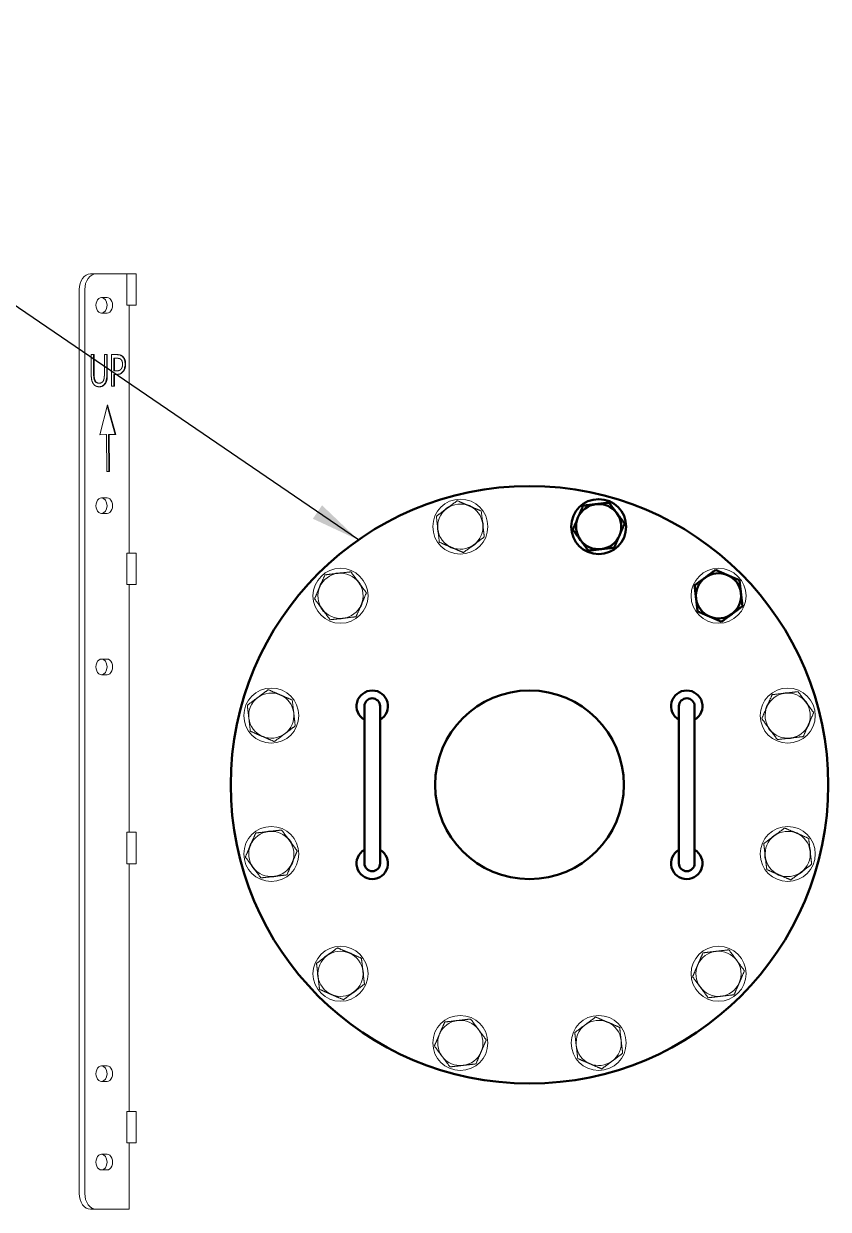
# Model space of a CAD drawing. Header units: inches. Extents: x 20 to 536, y 8 to 344.
# Drawn here: x 260.92 to 286.5, y 85.91 to 123.61 of the extents above; entities that cross this region are included whole.
import ezdxf

# ---------------------------------------------------------------- set-up
doc = ezdxf.new("R2010")
doc.units = ezdxf.units.IN
doc.header["$LTSCALE"] = 16
doc.header["$MEASUREMENT"] = 0
doc.layers.add('Symbol (ANSI)', color=7, linetype='Continuous', lineweight=25)
doc.layers.add('Visible (ANSI)', color=7, linetype='Continuous', lineweight=50)
doc.styles.add('Standard D-E', font='arial.ttf')
doc.dimstyles.new('in [mm] D-E NeptuneBenson$7', dxfattribs={"dimscale": 16, "dimtxt": 0.15, "dimasz": 0.098425, "dimexe": 0.125, "dimexo": 0.063, "dimgap": 0.031496, "dimtad": 0, "dimtih": 1, "dimtoh": 1, "dimdec": 4, "dimrnd": 1e-08, "dimzin": 3, "dimdsep": 46, "dimlunit": 5, "dimtxsty": 'Standard D-E', "dimcen": 0.09, "dimdle": 0.393701, "dimclrd": 256, "dimclre": 256, "dimclrt": 256, "dimadec": 1, "dimazin": 1, "dimtfac": 1, "dimtofl": 0, "dimtmove": 0, "dimatfit": 3, "dimfxl": 1, "dimfrac": 1, "dimtolj": 1, "dimtzin": 4, "dimlwd": -1, "dimlwe": -1, "dimarcsym": 0})

msp = doc.modelspace()

# ---------------------------------------------------------------- linework, layer by layer
at = {"layer": 'Visible (ANSI)', "linetype": 'Continuous', "lineweight": 18}
for p, q in [((263.21544, 115.65734), (263.03867, 115.65734)), ((264.19948, 115.65734), (263.21544, 115.65734)), ((264.49917, 115.65734), (264.19948, 115.65734)), ((264.19948, 114.65734), (264.19948, 115.65734)), ((264.49917, 114.65734), (264.49917, 115.65734)), ((262.68511, 86.40734), (262.68511, 115.15734)), ((262.86189, 115.15734), (262.86189, 86.40734)), ((263.39222, 114.90734), (263.569, 114.90734)), ((264.49917, 114.65734), (264.19948, 114.65734)), ((264.2761, 106.77734), (264.2761, 114.65734)), ((263.569, 114.40734), (263.39222, 114.40734)), ((263.06634, 112.46318), (263.06634, 113.08717)), ((263.06634, 113.08717), (263.16032, 113.08717)), ((263.14264, 113.08717), (263.14264, 112.46318)), ((263.16032, 113.08717), (263.16032, 112.46318)), ((263.48408, 112.45994), (263.48408, 113.08717)), ((263.48408, 113.08717), (263.57805, 113.08717)), ((263.56037, 113.08717), (263.56037, 112.46318)), ((263.57805, 113.08717), (263.57805, 112.46318)), ((263.71271, 112.08717), (263.71271, 113.08717)), ((263.71271, 113.08717), (263.89035, 113.08717)), ((263.80669, 112.9721), (263.78901, 112.9721)), ((263.78901, 112.9721), (263.78901, 112.5734)), ((263.80669, 112.9721), (263.80669, 112.5734)), ((263.88462, 112.9721), (263.80669, 112.9721)), ((263.80669, 112.5734), (263.78901, 112.5734)), ((263.80669, 112.45994), (263.78901, 112.45994)), ((263.78901, 112.45994), (263.78901, 112.08717)), ((263.80669, 112.5734), (263.87086, 112.5734)), ((263.88634, 112.45994), (263.80669, 112.45994)), ((263.80669, 112.45994), (263.80669, 112.08717)), ((263.32191, 112.17955), (263.30423, 112.17955)), ((263.80669, 112.08717), (263.71271, 112.08717)), ((263.34314, 110.5378), (263.58376, 111.49)), ((263.57534, 111.45667), (263.82733, 110.54907)), ((263.58376, 111.49), (263.84501, 110.54907)), ((263.55257, 110.5433), (263.34314, 110.5378)), ((263.53489, 110.5433), (263.34326, 110.53827)), ((263.55257, 110.5433), (263.53489, 110.5433)), ((263.56369, 109.3674), (263.55257, 110.5433)), ((263.82733, 110.54907), (263.615, 110.54488)), ((263.615, 110.54488), (263.62755, 109.37105)), ((263.63267, 110.54488), (263.615, 110.54488)), ((263.84501, 110.54907), (263.63267, 110.54488)), ((263.63267, 110.54488), (263.64523, 109.37105)), ((263.84501, 110.54907), (263.82733, 110.54907)), ((263.64523, 109.37105), (263.56369, 109.3674)), ((263.62755, 109.37105), (263.56369, 109.36819)), ((263.64523, 109.37105), (263.62755, 109.37105)), ((263.39222, 108.53234), (263.569, 108.53234)), ((263.569, 108.03234), (263.39222, 108.03234)), ((264.49917, 106.77734), (264.19948, 106.77734)), ((264.19948, 105.77734), (264.19948, 106.77734)), ((264.49917, 105.77734), (264.49917, 106.77734)), ((275.1419, 106.97463), (275.14301, 106.9727)), ((275.15494, 106.98432), (275.1572, 106.9804)), ((279.17478, 106.89095), (279.17478, 106.88873)), ((279.19091, 106.89282), (279.19091, 106.8883)), ((264.49917, 105.77734), (264.19948, 105.77734)), ((264.2761, 97.89734), (264.2761, 105.77734)), ((271.60749, 105.03066), (271.60942, 105.02955)), ((271.61393, 105.04557), (271.61785, 105.04331)), ((282.62551, 104.80204), (282.6244, 104.80012)), ((282.64042, 104.7956), (282.63816, 104.79168)), ((263.39222, 103.40734), (263.569, 103.40734)), ((263.569, 102.90734), (263.39222, 102.90734)), ((284.56948, 101.26763), (284.56755, 101.26652)), ((284.57917, 101.25459), (284.57525, 101.25233)), ((264.49917, 97.89734), (264.19948, 97.89734)), ((264.19948, 96.89734), (264.19948, 97.89734)), ((264.49917, 96.89734), (264.49917, 97.89734)), ((269.42521, 97.56009), (269.42913, 97.56235)), ((269.4349, 97.54705), (269.43683, 97.54817)), ((284.48767, 97.21862), (284.48315, 97.21862)), ((284.4858, 97.23475), (284.48357, 97.23475)), ((264.49917, 96.89734), (264.19948, 96.89734)), ((264.2761, 89.01734), (264.2761, 96.89734)), ((271.36396, 94.01908), (271.36622, 94.023)), ((271.37887, 94.01264), (271.37998, 94.01457)), ((263.39222, 90.46984), (263.569, 90.46984)), ((263.569, 89.96984), (263.39222, 89.96984)), ((264.49917, 89.01734), (264.19948, 89.01734)), ((264.19948, 88.01734), (264.19948, 89.01734)), ((264.49917, 88.01734), (264.49917, 89.01734)), ((264.49917, 88.01734), (264.19948, 88.01734)), ((264.2761, 85.90734), (264.2761, 88.01734)), ((263.39222, 87.65734), (263.569, 87.65734)), ((263.569, 87.15734), (263.39222, 87.15734)), ((263.03867, 85.90734), (263.21544, 85.90734)), ((263.21544, 85.90734), (264.2761, 85.90734))]:
    msp.add_line(p, q, dxfattribs=at)
at = {"layer": 'Visible (ANSI)'}
for p, q in [((271.75219, 101.90734), (271.75219, 101.15734)), ((272.25219, 101.15734), (272.25219, 101.90734)), ((281.75219, 101.90734), (281.75219, 101.15734)), ((282.25219, 101.15734), (282.25219, 101.90734)), ((271.75219, 97.65734), (271.75219, 101.15734)), ((272.25219, 97.65734), (272.25219, 101.15734)), ((281.75219, 97.65734), (281.75219, 101.15734)), ((282.25219, 97.65734), (282.25219, 101.15734)), ((271.75219, 97.65734), (271.75219, 96.90734)), ((272.25219, 96.90734), (272.25219, 97.65734)), ((281.75219, 97.65734), (281.75219, 96.90734)), ((282.25219, 96.90734), (282.25219, 97.65734))]:
    msp.add_line(p, q, dxfattribs=at)
for centre, radius in [((277.00219, 99.40734), 9.5), ((279.20215, 107.61771), 0.875), ((277.00219, 99.40734), 3)]:
    msp.add_circle(centre, radius, dxfattribs=at)
at = {"layer": 'Visible (ANSI)', "linetype": 'Continuous', "lineweight": 18}
for centre in [(274.80223, 107.61771), (270.99178, 105.41775), (283.0126, 105.41775), (268.79182, 101.6073), (285.21256, 101.6073), (268.79182, 97.20738), (285.21256, 97.20738), (270.99178, 93.39693), (283.0126, 93.39693), (274.80223, 91.19697), (279.20215, 91.19697)]:
    msp.add_circle(centre, 0.875, dxfattribs=at)
for centre, radius, start, end in [((274.80223, 107.61771), 0.7295, 116.776711, 136.473434), ((274.80223, 107.61771), 0.71875, 66.625072, 126.625072), ((274.80223, 107.61771), 0.7295, 56.776711, 76.473434), ((274.80223, 107.61771), 0.71875, 6.625072, 66.625072), ((279.20215, 107.61771), 0.7295, 86.776711, 106.473434), ((274.80223, 107.61771), 0.71875, 126.625072, 186.625072), ((279.20215, 107.61771), 0.7295, 146.776711, 166.473434), ((279.20215, 107.61771), 0.7295, 26.776711, 46.473434), ((274.80223, 107.61771), 0.7295, 176.776711, 196.473434), ((274.80223, 107.61771), 0.71875, 186.625072, 246.625072), ((274.80223, 107.61771), 0.71875, 306.625072, 6.625072), ((274.80223, 107.61771), 0.7295, 356.776711, 16.473434), ((274.80223, 107.61771), 0.7295, 299.117115, 316.473434), ((279.20215, 107.61771), 0.7295, 206.776711, 226.473434), ((279.20215, 107.61771), 0.7295, 326.776711, 346.473434), ((274.80223, 107.61771), 0.7295, 236.776711, 256.473434), ((274.80223, 107.61771), 0.71875, 246.625072, 306.625072), ((274.80223, 107.61771), 0.7295, 296.776711, 297.849431), ((279.20215, 107.61771), 0.7295, 266.776711, 267.849431), ((279.20215, 107.61771), 0.7295, 269.117115, 286.473434), ((270.99178, 105.41775), 0.71875, 96.625072, 156.625072), ((270.99178, 105.41775), 0.7295, 86.776711, 106.473434), ((270.99178, 105.41775), 0.71875, 36.625072, 96.625072), ((283.0126, 105.41775), 0.7295, 116.776711, 136.473434), ((283.0126, 105.41775), 0.7295, 56.776711, 76.473434), ((270.99178, 105.41775), 0.71875, 156.625072, 216.625072), ((270.99178, 105.41775), 0.7295, 146.776711, 166.473434), ((270.99178, 105.41775), 0.7295, 26.776711, 46.473434), ((270.99178, 105.41775), 0.71875, 336.625072, 36.625072), ((283.0126, 105.41775), 0.7295, 356.776711, 16.473434), ((270.99178, 105.41775), 0.7295, 329.117115, 346.473434), ((283.0126, 105.41775), 0.7295, 176.776711, 196.473434), ((270.99178, 105.41775), 0.7295, 206.776711, 226.473434), ((270.99178, 105.41775), 0.71875, 216.625072, 276.625072), ((270.99178, 105.41775), 0.71875, 276.625072, 336.625072), ((270.99178, 105.41775), 0.7295, 326.776711, 327.849431), ((283.0126, 105.41775), 0.7295, 296.776711, 316.473434), ((270.99178, 105.41775), 0.7295, 266.776711, 286.473434), ((283.0126, 105.41775), 0.7295, 236.776711, 237.849431), ((283.0126, 105.41775), 0.7295, 239.117115, 256.473434), ((268.79182, 101.6073), 0.71875, 126.625072, 186.625072), ((268.79182, 101.6073), 0.71875, 66.625072, 126.625072), ((268.79182, 101.6073), 0.71875, 6.625072, 66.625072), ((285.21256, 101.6073), 0.71875, 96.625072, 156.625072), ((285.21256, 101.6073), 0.7295, 86.776711, 106.473434), ((285.21256, 101.6073), 0.71875, 36.625072, 96.625072), ((285.21256, 101.6073), 0.71875, 156.625072, 216.625072), ((285.21256, 101.6073), 0.7295, 146.776711, 166.473434), ((285.21256, 101.6073), 0.7295, 26.776711, 46.473434), ((285.21256, 101.6073), 0.71875, 336.625072, 36.625072), ((268.79182, 101.6073), 0.71875, 186.625072, 246.625072), ((268.79182, 101.6073), 0.71875, 306.625072, 6.625072), ((285.21256, 101.6073), 0.7295, 326.776711, 346.473434), ((285.21256, 101.6073), 0.7295, 206.776711, 207.849431), ((285.21256, 101.6073), 0.7295, 209.117115, 226.473434), ((285.21256, 101.6073), 0.71875, 216.625072, 276.625072), ((285.21256, 101.6073), 0.71875, 276.625072, 336.625072), ((268.79182, 101.6073), 0.71875, 246.625072, 306.625072), ((285.21256, 101.6073), 0.7295, 266.776711, 286.473434), ((268.79182, 97.20738), 0.71875, 96.625072, 156.625072), ((268.79182, 97.20738), 0.7295, 86.776711, 106.473434), ((268.79182, 97.20738), 0.71875, 36.625072, 96.625072), ((268.79182, 97.20738), 0.7295, 29.117115, 46.473434), ((285.21256, 97.20738), 0.71875, 126.625072, 186.625072), ((285.21256, 97.20738), 0.7295, 116.776711, 136.473434), ((285.21256, 97.20738), 0.71875, 66.625072, 126.625072), ((285.21256, 97.20738), 0.7295, 56.776711, 76.473434), ((285.21256, 97.20738), 0.71875, 6.625072, 66.625072), ((268.79182, 97.20738), 0.71875, 156.625072, 216.625072), ((268.79182, 97.20738), 0.7295, 146.776711, 166.473434), ((268.79182, 97.20738), 0.71875, 336.625072, 36.625072), ((268.79182, 97.20738), 0.7295, 26.776711, 27.849431), ((285.21256, 97.20738), 0.71875, 306.625072, 6.625072), ((285.21256, 97.20738), 0.7295, 356.776711, 16.473434), ((268.79182, 97.20738), 0.71875, 276.625072, 336.625072), ((268.79182, 97.20738), 0.7295, 326.776711, 346.473434), ((285.21256, 97.20738), 0.7295, 179.117115, 196.473434), ((285.21256, 97.20738), 0.7295, 176.776711, 177.849431), ((285.21256, 97.20738), 0.71875, 186.625072, 246.625072), ((268.79182, 97.20738), 0.7295, 206.776711, 226.473434), ((268.79182, 97.20738), 0.71875, 216.625072, 276.625072), ((285.21256, 97.20738), 0.7295, 236.776711, 256.473434), ((285.21256, 97.20738), 0.71875, 246.625072, 306.625072), ((285.21256, 97.20738), 0.7295, 296.776711, 316.473434), ((268.79182, 97.20738), 0.7295, 266.776711, 286.473434), ((270.99178, 93.39693), 0.71875, 126.625072, 186.625072), ((270.99178, 93.39693), 0.7295, 116.776711, 136.473434), ((270.99178, 93.39693), 0.71875, 66.625072, 126.625072), ((270.99178, 93.39693), 0.7295, 59.117115, 76.473434), ((270.99178, 93.39693), 0.71875, 6.625072, 66.625072), ((270.99178, 93.39693), 0.7295, 56.776711, 57.849431), ((283.0126, 93.39693), 0.71875, 96.625072, 156.625072), ((283.0126, 93.39693), 0.71875, 36.625072, 96.625072), ((270.99178, 93.39693), 0.7295, 356.776711, 16.473434), ((283.0126, 93.39693), 0.71875, 156.625072, 216.625072), ((283.0126, 93.39693), 0.71875, 336.625072, 36.625072), ((270.99178, 93.39693), 0.7295, 176.776711, 196.473434), ((270.99178, 93.39693), 0.71875, 186.625072, 246.625072), ((270.99178, 93.39693), 0.71875, 306.625072, 6.625072), ((270.99178, 93.39693), 0.7295, 236.776711, 256.473434), ((270.99178, 93.39693), 0.71875, 246.625072, 306.625072), ((270.99178, 93.39693), 0.7295, 296.776711, 316.473434), ((283.0126, 93.39693), 0.71875, 216.625072, 276.625072), ((283.0126, 93.39693), 0.71875, 276.625072, 336.625072), ((274.80223, 91.19697), 0.71875, 96.625072, 156.625072), ((274.80223, 91.19697), 0.71875, 36.625072, 96.625072), ((274.80223, 91.19697), 0.71875, 336.625072, 36.625072), ((279.20215, 91.19697), 0.71875, 126.625072, 186.625072), ((279.20215, 91.19697), 0.71875, 66.625072, 126.625072), ((279.20215, 91.19697), 0.71875, 6.625072, 66.625072), ((274.80223, 91.19697), 0.71875, 156.625072, 216.625072), ((279.20215, 91.19697), 0.71875, 306.625072, 6.625072), ((274.80223, 91.19697), 0.71875, 276.625072, 336.625072), ((279.20215, 91.19697), 0.71875, 186.625072, 246.625072), ((274.80223, 91.19697), 0.71875, 216.625072, 276.625072), ((279.20215, 91.19697), 0.71875, 246.625072, 306.625072)]:
    msp.add_arc(centre, radius, start, end, dxfattribs=at)
at = {"layer": 'Visible (ANSI)'}
for centre, radius, start, end in [((279.20215, 107.61771), 0.71875, 96.625072, 156.625072), ((279.20215, 107.61771), 0.71875, 36.625072, 96.625072), ((279.20215, 107.61771), 0.71875, 156.625072, 216.625072), ((279.20215, 107.61771), 0.71875, 336.625072, 36.625072), ((279.20215, 107.61771), 0.71875, 216.625072, 276.625072), ((279.20215, 107.61771), 0.71875, 276.625072, 336.625072), ((283.0126, 105.41775), 0.71875, 126.625072, 186.625072), ((283.0126, 105.41775), 0.71875, 66.625072, 126.625072), ((283.0126, 105.41775), 0.71875, 6.625072, 66.625072), ((283.0126, 105.41775), 0.71875, 186.625072, 246.625072), ((283.0126, 105.41775), 0.71875, 306.625072, 6.625072), ((283.0126, 105.41775), 0.71875, 246.625072, 306.625072), ((272.00219, 101.90734), 0.5, 90, 240), ((272.00219, 101.90734), 0.5, 300, 90), ((282.00219, 101.90734), 0.5, 90, 240), ((282.00219, 101.90734), 0.5, 300, 90), ((272.00219, 101.90734), 0.25, 0, 180), ((282.00219, 101.90734), 0.25, 0, 180), ((272.00219, 96.90734), 0.5, 120, 270), ((272.00219, 96.90734), 0.5, 270, 60), ((282.00219, 96.90734), 0.5, 120, 270), ((282.00219, 96.90734), 0.5, 270, 60), ((272.00219, 96.90734), 0.25, 180, 0), ((282.00219, 96.90734), 0.25, 180, 0)]:
    msp.add_arc(centre, radius, start, end, dxfattribs=at)
at = {"layer": 'Visible (ANSI)', "linetype": 'Continuous', "lineweight": 18}
for centre, major_axis, start_param, end_param in [((263.03867, 115.15734), (0, 0.5), 0, 1.57079633), ((263.21544, 115.15734), (0, 0.5), 0, 1.57079633), ((263.39222, 114.65734), (0, -0.25), 3.14159265, 6.28318531), ((263.39222, 114.65734), (0, -0.25), 0, 3.14159265), ((263.569, 114.65734), (0, 0.25), 3.14159265, 6.28318531), ((263.39222, 108.28234), (0, -0.25), 3.14159265, 6.28318531), ((263.39222, 108.28234), (0, -0.25), 0, 3.14159265), ((263.569, 108.28234), (0, 0.25), 3.14159265, 6.28318531), ((263.39222, 103.15734), (0, -0.25), 3.14159265, 6.28318531), ((263.39222, 103.15734), (0, -0.25), 0, 3.14159265), ((263.569, 103.15734), (0, 0.25), 3.14159265, 6.28318531), ((263.39222, 90.21984), (0, -0.25), 3.14159265, 6.28318531), ((263.39222, 90.21984), (0, -0.25), 0, 3.14159265), ((263.569, 90.21984), (0, 0.25), 3.14159265, 6.28318531), ((263.39222, 87.40734), (0, -0.25), 3.14159265, 6.28318531), ((263.39222, 87.40734), (0, -0.25), 0, 3.14159265), ((263.569, 87.40734), (0, 0.25), 3.14159265, 6.28318531), ((263.03867, 86.40734), (0, -0.5), 4.71238898, 6.28318531), ((263.21544, 86.40734), (0, -0.5), 4.71238898, 6.28318531)]:
    msp.add_ellipse(centre, major_axis=major_axis, ratio=0.70710678, start_param=start_param, end_param=end_param, dxfattribs=at)
for points, knots in [([(263.87267, 113.08717), (263.90122, 113.08717), (263.94473, 113.08494), (264.01007, 113.062), (264.03517, 113.04697), (264.05775, 113.02477)], [-0.725506634, -0.725506634, -0.725506634, -0.725506634, -0.296366495, -0.296366495, 0, 0, 0, 0]), ([(264.05775, 113.02477), (264.07325, 113.00985), (264.08706, 112.99226), (264.1084, 112.95543), (264.11939, 112.93287), (264.13811, 112.86644), (264.14199, 112.82585), (264.14199, 112.78571)], [-0.844477071, -0.844477071, -0.844477071, -0.844477071, -0.544529725, -0.544529725, -0.305823756, -0.305823756, 0, 0, 0, 0]), ([(264.14199, 112.78571), (264.14199, 112.76203), (264.14035, 112.73856), (264.13252, 112.68591), (264.12621, 112.6635), (264.11153, 112.61714), (264.09787, 112.5883), (264.0801, 112.56367)], [-0.48070155, -0.48070155, -0.48070155, -0.48070155, -0.387114958, -0.387114958, -0.268097881, -0.268097881, 0, 0, 0, 0]), ([(263.14264, 112.46318), (263.14264, 112.39753), (263.14676, 112.36157), (263.15364, 112.31375), (263.16135, 112.2864), (263.17301, 112.2614)], [-0.371862003, -0.371862003, -0.371862003, -0.371862003, -0.228145318, -0.228145318, 0, 0, 0, 0]), ([(263.56037, 112.46318), (263.56037, 112.42324), (263.55874, 112.3821), (263.54852, 112.28966), (263.53989, 112.25894), (263.52558, 112.21256), (263.51125, 112.18346), (263.49276, 112.15848)], [-0.467674705, -0.467674705, -0.467674705, -0.467674705, -0.385613275, -0.385613275, -0.275578199, -0.275578199, 0, 0, 0, 0]), ([(264.0801, 112.56367), (264.06792, 112.54672), (264.05463, 112.53174), (264.02557, 112.50567), (264.01008, 112.4949), (263.9761, 112.47684), (263.93863, 112.45994), (263.86866, 112.45994)], [-2.12199044, -2.12199044, -2.12199044, -2.12199044, -1.44284282, -1.44284282, -0.75409962, -0.75409962, 0, 0, 0, 0]), ([(263.17301, 112.2614), (263.17962, 112.24724), (263.18756, 112.23476), (263.20843, 112.21083), (263.21993, 112.20282), (263.25212, 112.18413), (263.2787, 112.17955), (263.30423, 112.17955)], [-0.454531198, -0.454531198, -0.454531198, -0.454531198, -0.37440362, -0.37440362, -0.275150152, -0.275150152, 0, 0, 0, 0]), ([(263.49276, 112.15848), (263.48162, 112.143), (263.46946, 112.12931), (263.44298, 112.1058), (263.42897, 112.09626), (263.39685, 112.07996), (263.36567, 112.06752), (263.3133, 112.06621)], [-1.62181416, -1.62181416, -1.62181416, -1.62181416, -1.12295259, -1.12295259, -0.62367983, -0.62367983, -0.0333041, -0.0333041, -0.0333041, -0.0333041])]:
    msp.add_open_spline(points, degree=3, knots=knots, dxfattribs=at)
for points in [[(264.01068, 112.93401), (263.98833, 112.95508), (263.92874, 112.9721), (263.88462, 112.9721)], [(263.89035, 113.08717), (263.95338, 113.08717), (264.04162, 113.058), (264.07543, 113.02477)], [(264.06168, 112.78166), (264.06168, 112.83353), (264.03647, 112.9097), (264.01068, 112.93401)], [(264.02157, 112.63336), (264.04277, 112.66335), (264.06168, 112.73385), (264.06168, 112.78166)], [(264.07543, 113.02477), (264.11497, 112.98669), (264.15967, 112.86918), (264.15967, 112.78571)], [(264.15967, 112.78571), (264.15967, 112.72088), (264.127, 112.60419), (264.09778, 112.56367)], [(263.13396, 112.15848), (263.09671, 112.21035), (263.06634, 112.35622), (263.06634, 112.46318)], [(263.16032, 112.46318), (263.16032, 112.39349), (263.17293, 112.29949), (263.19069, 112.2614)], [(263.4537, 112.2614), (263.47147, 112.29949), (263.48408, 112.39268), (263.48408, 112.45994)], [(263.57805, 112.46318), (263.57805, 112.35865), (263.54825, 112.20954), (263.51043, 112.15848)], [(263.87086, 112.5734), (263.92817, 112.5734), (263.99865, 112.59933), (264.02157, 112.63336)], [(264.09778, 112.56367), (264.06111, 112.51262), (263.96197, 112.45994), (263.88634, 112.45994)], [(263.32191, 112.0661), (263.25945, 112.0661), (263.16662, 112.11229), (263.13396, 112.15848)], [(263.19069, 112.2614), (263.2096, 112.22088), (263.27492, 112.17955), (263.32191, 112.17955)], [(263.32191, 112.17955), (263.36603, 112.17955), (263.4348, 112.22088), (263.4537, 112.2614)], [(263.51043, 112.15848), (263.47663, 112.11148), (263.38723, 112.0661), (263.32191, 112.0661)]]:
    msp.add_open_spline(points, degree=2, dxfattribs=at)
for points, weights in [([(274.37344, 108.19455), (274.528, 108.30944), (274.70648, 108.44211)], [1, 1.04314139574, 1.01001874936]), ([(274.70648, 108.44211), (274.91061, 108.35388), (275.08739, 108.27747)], [1.01001874936, 1.04314139574, 1]), ([(275.08739, 108.27747), (275.26417, 108.20106), (275.4683, 108.11283)], [1, 1.04314139574, 1.01001874936]), ([(274.0404, 107.94699), (274.21888, 108.07966), (274.37344, 108.19455)], [1.01001874936, 1.04314139574, 1]), ([(274.08828, 107.53479), (274.06606, 107.72609), (274.0404, 107.94699)], [1, 1.04314139574, 1.01001874936]), ([(275.4683, 108.11283), (275.49396, 107.89194), (275.51618, 107.70063)], [1.01001874936, 1.04314139574, 1]), ([(274.13615, 107.12259), (274.1105, 107.34349), (274.08828, 107.53479)], [1.01001874936, 1.04314139574, 1]), ([(275.51618, 107.70063), (275.5384, 107.50933), (275.56405, 107.28844)], [1, 1.04314139574, 1.01001874936]), ([(274.51707, 106.95795), (274.34028, 107.03436), (274.13615, 107.12259)], [1, 1.04314139574, 1.01001874936]), ([(275.56405, 107.28844), (275.38558, 107.15577), (275.23102, 107.04087)], [1.01001874936, 1.04314139574, 1]), ([(274.89798, 106.79331), (274.69385, 106.88154), (274.51707, 106.95795)], [1.01001874936, 1.04314139574, 1]), ([(275.23102, 107.04087), (275.07645, 106.92598), (274.89798, 106.79331)], [1, 1.04314139574, 1.01001874936]), ([(270.33202, 105.70291), (270.40843, 105.87969), (270.49666, 106.08382)], [1, 1.04314139574, 1.01001874936]), ([(270.49666, 106.08382), (270.71756, 106.10948), (270.90886, 106.1317)], [1.01001874936, 1.04314139574, 1]), ([(270.90886, 106.1317), (271.10016, 106.15392), (271.32106, 106.17958)], [1, 1.04314139574, 1.01001874936]), ([(271.32106, 106.17958), (271.45373, 106.0011), (271.56862, 105.84654)], [1.01001874936, 1.04314139574, 1]), ([(270.16738, 105.322), (270.25561, 105.52613), (270.33202, 105.70291)], [1.01001874936, 1.04314139574, 1]), ([(271.56862, 105.84654), (271.68351, 105.69198), (271.81618, 105.5135)], [1, 1.04314139574, 1.01001874936]), ([(270.41495, 104.98896), (270.30005, 105.14352), (270.16738, 105.322)], [1, 1.04314139574, 1.01001874936]), ([(271.81618, 105.5135), (271.72795, 105.30937), (271.65154, 105.13259)], [1.01001874936, 1.04314139574, 1]), ([(270.66251, 104.65592), (270.52984, 104.8344), (270.41495, 104.98896)], [1.01001874936, 1.04314139574, 1]), ([(271.65154, 105.13259), (271.57513, 104.95581), (271.48691, 104.75167)], [1, 1.04314139574, 1.01001874936]), ([(271.07471, 104.7038), (270.8834, 104.68158), (270.66251, 104.65592)], [1, 1.04314139574, 1.01001874936]), ([(271.48691, 104.75167), (271.26601, 104.72602), (271.07471, 104.7038)], [1.01001874936, 1.04314139574, 1]), ([(268.02999, 101.93658), (268.20847, 102.06925), (268.36303, 102.18414)], [1.01001874936, 1.04314139574, 1]), ([(268.36303, 102.18414), (268.51759, 102.29903), (268.69607, 102.4317)], [1, 1.04314139574, 1.01001874936]), ([(268.69607, 102.4317), (268.9002, 102.34347), (269.07698, 102.26706)], [1.01001874936, 1.04314139574, 1]), ([(269.07698, 102.26706), (269.25376, 102.19066), (269.4579, 102.10243)], [1, 1.04314139574, 1.01001874936]), ([(284.5528, 101.89247), (284.62921, 102.06925), (284.71744, 102.27338)], [1, 1.04314139574, 1.01001874936]), ([(284.71744, 102.27338), (284.93833, 102.29903), (285.12964, 102.32125)], [1.01001874936, 1.04314139574, 1]), ([(285.12964, 102.32125), (285.32094, 102.34347), (285.54184, 102.36913)], [1, 1.04314139574, 1.01001874936]), ([(285.54184, 102.36913), (285.6745, 102.19066), (285.7894, 102.03609)], [1.01001874936, 1.04314139574, 1]), ([(268.07787, 101.52438), (268.05565, 101.71568), (268.02999, 101.93658)], [1, 1.04314139574, 1.01001874936]), ([(269.4579, 102.10243), (269.48355, 101.88153), (269.50577, 101.69023)], [1.01001874936, 1.04314139574, 1]), ([(284.38816, 101.51155), (284.47639, 101.71568), (284.5528, 101.89247)], [1.01001874936, 1.04314139574, 1]), ([(285.7894, 102.03609), (285.90429, 101.88153), (286.03696, 101.70306)], [1, 1.04314139574, 1.01001874936]), ([(268.12575, 101.11218), (268.10009, 101.33308), (268.07787, 101.52438)], [1.01001874936, 1.04314139574, 1]), ([(269.50577, 101.69023), (269.52799, 101.49892), (269.55365, 101.27803)], [1, 1.04314139574, 1.01001874936]), ([(284.63572, 101.17851), (284.52083, 101.33308), (284.38816, 101.51155)], [1, 1.04314139574, 1.01001874936]), ([(286.03696, 101.70306), (285.94873, 101.49892), (285.87232, 101.32214)], [1.01001874936, 1.04314139574, 1]), ([(268.50666, 100.94754), (268.32988, 101.02395), (268.12575, 101.11218)], [1, 1.04314139574, 1.01001874936]), ([(269.55365, 101.27803), (269.37517, 101.14536), (269.22061, 101.03047)], [1.01001874936, 1.04314139574, 1]), ([(284.88328, 100.84548), (284.75062, 101.02395), (284.63572, 101.17851)], [1.01001874936, 1.04314139574, 1]), ([(285.87232, 101.32214), (285.79591, 101.14536), (285.70768, 100.94123)], [1, 1.04314139574, 1.01001874936]), ([(268.88757, 100.7829), (268.68344, 100.87113), (268.50666, 100.94754)], [1.01001874936, 1.04314139574, 1]), ([(269.22061, 101.03047), (269.06605, 100.91557), (268.88757, 100.7829)], [1, 1.04314139574, 1.01001874936]), ([(285.29548, 100.89335), (285.10418, 100.87113), (284.88328, 100.84548)], [1, 1.04314139574, 1.01001874936]), ([(285.70768, 100.94123), (285.48679, 100.91557), (285.29548, 100.89335)], [1.01001874936, 1.04314139574, 1]), ([(268.13206, 97.49254), (268.20847, 97.66932), (268.2967, 97.87345)], [1, 1.04314139574, 1.01001874936]), ([(268.2967, 97.87345), (268.51759, 97.89911), (268.7089, 97.92133)], [1.01001874936, 1.04314139574, 1]), ([(268.7089, 97.92133), (268.9002, 97.94355), (269.1211, 97.96921)], [1, 1.04314139574, 1.01001874936]), ([(269.1211, 97.96921), (269.25376, 97.79073), (269.36866, 97.63617)], [1.01001874936, 1.04314139574, 1]), ([(284.45073, 97.53666), (284.62921, 97.66932), (284.78377, 97.78422)], [1.01001874936, 1.04314139574, 1]), ([(284.78377, 97.78422), (284.93833, 97.89911), (285.11681, 98.03178)], [1, 1.04314139574, 1.01001874936]), ([(285.11681, 98.03178), (285.32094, 97.94355), (285.49772, 97.86714)], [1.01001874936, 1.04314139574, 1]), ([(285.49772, 97.86714), (285.6745, 97.79073), (285.87863, 97.7025)], [1, 1.04314139574, 1.01001874936]), ([(285.87863, 97.7025), (285.90429, 97.48161), (285.92651, 97.2903)], [1.01001874936, 1.04314139574, 1]), ([(267.96742, 97.11163), (268.05565, 97.31576), (268.13206, 97.49254)], [1.01001874936, 1.04314139574, 1]), ([(269.36866, 97.63617), (269.48355, 97.48161), (269.61622, 97.30313)], [1, 1.04314139574, 1.01001874936]), ([(269.61622, 97.30313), (269.52799, 97.099), (269.45158, 96.92222)], [1.01001874936, 1.04314139574, 1]), ([(284.49861, 97.12446), (284.47639, 97.31576), (284.45073, 97.53666)], [1, 1.04314139574, 1.01001874936]), ([(285.92651, 97.2903), (285.94873, 97.099), (285.97439, 96.8781)], [1, 1.04314139574, 1.01001874936]), ([(268.21498, 96.77859), (268.10009, 96.93315), (267.96742, 97.11163)], [1, 1.04314139574, 1.01001874936]), ([(269.45158, 96.92222), (269.37517, 96.74544), (269.28694, 96.54131)], [1, 1.04314139574, 1.01001874936]), ([(284.54649, 96.71226), (284.52083, 96.93315), (284.49861, 97.12446)], [1.01001874936, 1.04314139574, 1]), ([(268.46254, 96.44555), (268.32988, 96.62403), (268.21498, 96.77859)], [1.01001874936, 1.04314139574, 1]), ([(269.28694, 96.54131), (269.06605, 96.51565), (268.87474, 96.49343)], [1.01001874936, 1.04314139574, 1]), ([(284.9274, 96.54762), (284.75062, 96.62403), (284.54649, 96.71226)], [1, 1.04314139574, 1.01001874936]), ([(285.30831, 96.38298), (285.10418, 96.47121), (284.9274, 96.54762)], [1.01001874936, 1.04314139574, 1]), ([(285.64135, 96.63054), (285.48679, 96.51565), (285.30831, 96.38298)], [1, 1.04314139574, 1.01001874936]), ([(285.97439, 96.8781), (285.79591, 96.74544), (285.64135, 96.63054)], [1.01001874936, 1.04314139574, 1]), ([(268.87474, 96.49343), (268.68344, 96.47121), (268.46254, 96.44555)], [1, 1.04314139574, 1.01001874936]), ([(270.22996, 93.72621), (270.40843, 93.85888), (270.56299, 93.97377)], [1.01001874936, 1.04314139574, 1]), ([(270.56299, 93.97377), (270.71756, 94.08867), (270.89603, 94.22133)], [1, 1.04314139574, 1.01001874936]), ([(270.89603, 94.22133), (271.10016, 94.1331), (271.27694, 94.0567)], [1.01001874936, 1.04314139574, 1]), ([(271.27694, 94.0567), (271.45373, 93.98029), (271.65786, 93.89206)], [1, 1.04314139574, 1.01001874936]), ([(271.65786, 93.89206), (271.68351, 93.67116), (271.70573, 93.47986)], [1.01001874936, 1.04314139574, 1]), ([(282.35284, 93.6821), (282.42925, 93.85888), (282.51747, 94.06301)], [1, 1.04314139574, 1.01001874936]), ([(282.51747, 94.06301), (282.73837, 94.08867), (282.92967, 94.11088)], [1.01001874936, 1.04314139574, 1]), ([(282.92967, 94.11088), (283.12098, 94.1331), (283.34187, 94.15876)], [1, 1.04314139574, 1.01001874936]), ([(283.34187, 94.15876), (283.47454, 93.98029), (283.58944, 93.82572)], [1.01001874936, 1.04314139574, 1]), ([(270.27783, 93.31401), (270.25561, 93.50531), (270.22996, 93.72621)], [1, 1.04314139574, 1.01001874936]), ([(282.1882, 93.30118), (282.27643, 93.50531), (282.35284, 93.6821)], [1.01001874936, 1.04314139574, 1]), ([(283.58944, 93.82572), (283.70433, 93.67116), (283.837, 93.49269)], [1, 1.04314139574, 1.01001874936]), ([(270.32571, 92.90181), (270.30005, 93.12271), (270.27783, 93.31401)], [1.01001874936, 1.04314139574, 1]), ([(271.70573, 93.47986), (271.72795, 93.28856), (271.75361, 93.06766)], [1, 1.04314139574, 1.01001874936]), ([(282.43576, 92.96815), (282.32087, 93.12271), (282.1882, 93.30118)], [1, 1.04314139574, 1.01001874936]), ([(283.837, 93.49269), (283.74877, 93.28856), (283.67236, 93.11177)], [1.01001874936, 1.04314139574, 1]), ([(270.70662, 92.73717), (270.52984, 92.81358), (270.32571, 92.90181)], [1, 1.04314139574, 1.01001874936]), ([(271.42057, 92.8201), (271.26601, 92.7052), (271.08753, 92.57254)], [1, 1.04314139574, 1.01001874936]), ([(271.75361, 93.06766), (271.57513, 92.93499), (271.42057, 92.8201)], [1.01001874936, 1.04314139574, 1]), ([(282.68332, 92.63511), (282.55065, 92.81358), (282.43576, 92.96815)], [1.01001874936, 1.04314139574, 1]), ([(283.67236, 93.11177), (283.59595, 92.93499), (283.50772, 92.73086)], [1, 1.04314139574, 1.01001874936]), ([(271.08753, 92.57254), (270.8834, 92.66076), (270.70662, 92.73717)], [1.01001874936, 1.04314139574, 1]), ([(283.09552, 92.68298), (282.90422, 92.66076), (282.68332, 92.63511)], [1, 1.04314139574, 1.01001874936]), ([(283.50772, 92.73086), (283.28682, 92.7052), (283.09552, 92.68298)], [1.01001874936, 1.04314139574, 1]), ([(278.77336, 91.77381), (278.92793, 91.8887), (279.1064, 92.02137)], [1, 1.04314139574, 1.01001874936]), ([(279.1064, 92.02137), (279.31053, 91.93314), (279.48731, 91.85673)], [1.01001874936, 1.04314139574, 1]), ([(274.14247, 91.48213), (274.21888, 91.65892), (274.30711, 91.86305)], [1, 1.04314139574, 1.01001874936]), ([(274.30711, 91.86305), (274.528, 91.8887), (274.7193, 91.91092)], [1.01001874936, 1.04314139574, 1]), ([(274.7193, 91.91092), (274.91061, 91.93314), (275.1315, 91.9588)], [1, 1.04314139574, 1.01001874936]), ([(275.1315, 91.9588), (275.26417, 91.78032), (275.37907, 91.62576)], [1.01001874936, 1.04314139574, 1]), ([(275.37907, 91.62576), (275.49396, 91.4712), (275.62663, 91.29272)], [1, 1.04314139574, 1.01001874936]), ([(278.44033, 91.52625), (278.6188, 91.65892), (278.77336, 91.77381)], [1.01001874936, 1.04314139574, 1]), ([(279.48731, 91.85673), (279.6641, 91.78032), (279.86823, 91.6921)], [1, 1.04314139574, 1.01001874936]), ([(279.86823, 91.6921), (279.89388, 91.4712), (279.9161, 91.2799)], [1.01001874936, 1.04314139574, 1]), ([(273.97783, 91.10122), (274.06606, 91.30535), (274.14247, 91.48213)], [1.01001874936, 1.04314139574, 1]), ([(275.62663, 91.29272), (275.5384, 91.08859), (275.46199, 90.91181)], [1.01001874936, 1.04314139574, 1]), ([(278.4882, 91.11405), (278.46598, 91.30535), (278.44033, 91.52625)], [1, 1.04314139574, 1.01001874936]), ([(279.9161, 91.2799), (279.93832, 91.08859), (279.96398, 90.8677)], [1, 1.04314139574, 1.01001874936]), ([(274.22539, 90.76818), (274.1105, 90.92275), (273.97783, 91.10122)], [1, 1.04314139574, 1.01001874936]), ([(275.46199, 90.91181), (275.38558, 90.73503), (275.29735, 90.5309)], [1, 1.04314139574, 1.01001874936]), ([(278.53608, 90.70185), (278.51042, 90.92275), (278.4882, 91.11405)], [1.01001874936, 1.04314139574, 1]), ([(274.47295, 90.43515), (274.34028, 90.61362), (274.22539, 90.76818)], [1.01001874936, 1.04314139574, 1]), ([(275.29735, 90.5309), (275.07645, 90.50524), (274.88515, 90.48302)], [1.01001874936, 1.04314139574, 1]), ([(278.91699, 90.53721), (278.74021, 90.61362), (278.53608, 90.70185)], [1, 1.04314139574, 1.01001874936]), ([(279.2979, 90.37257), (279.09377, 90.4608), (278.91699, 90.53721)], [1.01001874936, 1.04314139574, 1]), ([(279.63094, 90.62013), (279.47638, 90.50524), (279.2979, 90.37257)], [1, 1.04314139574, 1.01001874936]), ([(279.96398, 90.8677), (279.7855, 90.73503), (279.63094, 90.62013)], [1.01001874936, 1.04314139574, 1]), ([(274.88515, 90.48302), (274.69385, 90.4608), (274.47295, 90.43515)], [1, 1.04314139574, 1.01001874936])]:
    msp.add_rational_spline(points, weights, degree=2, dxfattribs=at)
at = {"layer": 'Visible (ANSI)'}
for points, weights in [([(278.54239, 107.90287), (278.6188, 108.07966), (278.70703, 108.28379)], [1, 1.04314139574, 1.01001874936]), ([(278.70703, 108.28379), (278.92793, 108.30944), (279.11923, 108.33166)], [1.01001874936, 1.04314139574, 1]), ([(279.11923, 108.33166), (279.31053, 108.35388), (279.53143, 108.37954)], [1, 1.04314139574, 1.01001874936]), ([(279.53143, 108.37954), (279.6641, 108.20106), (279.77899, 108.0465)], [1.01001874936, 1.04314139574, 1]), ([(278.37775, 107.52196), (278.46598, 107.72609), (278.54239, 107.90287)], [1.01001874936, 1.04314139574, 1]), ([(279.77899, 108.0465), (279.89388, 107.89194), (280.02655, 107.71346)], [1, 1.04314139574, 1.01001874936]), ([(278.62531, 107.18892), (278.51042, 107.34349), (278.37775, 107.52196)], [1, 1.04314139574, 1.01001874936]), ([(280.02655, 107.71346), (279.93832, 107.50933), (279.86191, 107.33255)], [1.01001874936, 1.04314139574, 1]), ([(278.87288, 106.85588), (278.74021, 107.03436), (278.62531, 107.18892)], [1.01001874936, 1.04314139574, 1]), ([(279.86191, 107.33255), (279.7855, 107.15577), (279.69728, 106.95164)], [1, 1.04314139574, 1.01001874936]), ([(279.28508, 106.90376), (279.09377, 106.88154), (278.87288, 106.85588)], [1, 1.04314139574, 1.01001874936]), ([(279.69728, 106.95164), (279.47638, 106.92598), (279.28508, 106.90376)], [1.01001874936, 1.04314139574, 1]), ([(282.25077, 105.74703), (282.42925, 105.87969), (282.58381, 105.99459)], [1.01001874936, 1.04314139574, 1]), ([(282.58381, 105.99459), (282.73837, 106.10948), (282.91685, 106.24215)], [1, 1.04314139574, 1.01001874936]), ([(282.91685, 106.24215), (283.12098, 106.15392), (283.29776, 106.07751)], [1.01001874936, 1.04314139574, 1]), ([(283.29776, 106.07751), (283.47454, 106.0011), (283.67867, 105.91287)], [1, 1.04314139574, 1.01001874936]), ([(282.29865, 105.33483), (282.27643, 105.52613), (282.25077, 105.74703)], [1, 1.04314139574, 1.01001874936]), ([(283.67867, 105.91287), (283.70433, 105.69198), (283.72655, 105.50067)], [1.01001874936, 1.04314139574, 1]), ([(282.34652, 104.92263), (282.32087, 105.14352), (282.29865, 105.33483)], [1.01001874936, 1.04314139574, 1]), ([(283.72655, 105.50067), (283.74877, 105.30937), (283.77442, 105.08847)], [1, 1.04314139574, 1.01001874936]), ([(282.72744, 104.75799), (282.55065, 104.8344), (282.34652, 104.92263)], [1, 1.04314139574, 1.01001874936]), ([(283.44139, 104.84091), (283.28682, 104.72602), (283.10835, 104.59335)], [1, 1.04314139574, 1.01001874936]), ([(283.77442, 105.08847), (283.59595, 104.95581), (283.44139, 104.84091)], [1.01001874936, 1.04314139574, 1]), ([(283.10835, 104.59335), (282.90422, 104.68158), (282.72744, 104.75799)], [1.01001874936, 1.04314139574, 1])]:
    msp.add_rational_spline(points, weights, degree=2, dxfattribs=at)

# ---------------------------------------------------------------- leaders
at = {"layer": 'Symbol (ANSI)', "annotation_type": 0, "has_hookline": 1, "hookline_direction": 1, "text_width": 57.29714}
msp.add_leader([(271.56019, 107.19417), (247.52311, 123.61187), (245.94831, 123.61187)], dimstyle='in [mm] D-E NeptuneBenson$7', override={"dimtad": 0}, dxfattribs=at)

doc.saveas('drawing.dxf')
